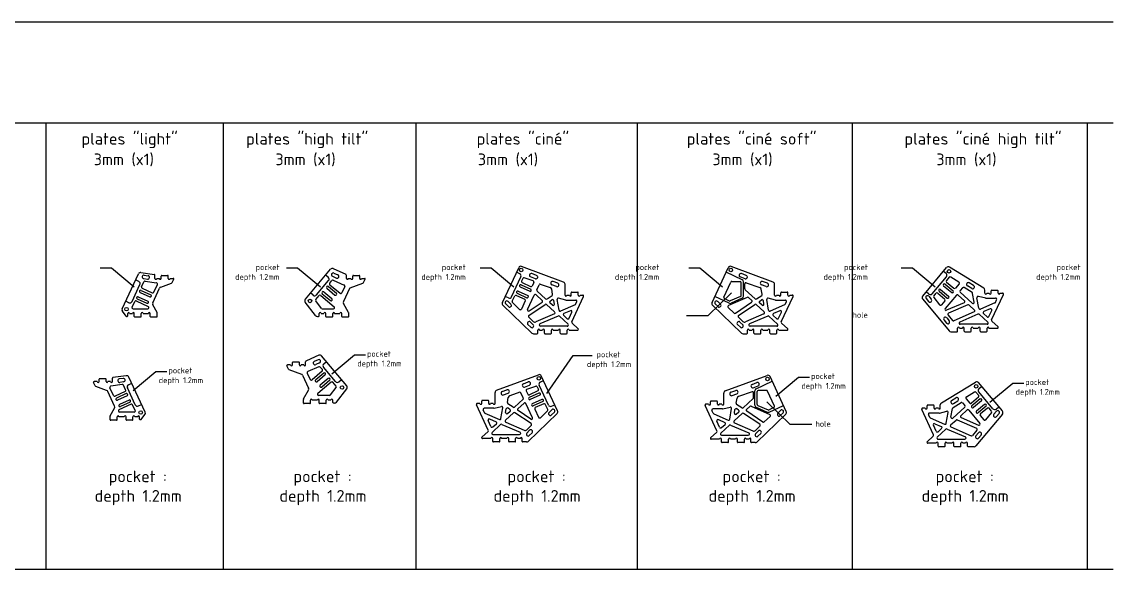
# Model space of a CAD drawing. Header units: millimetres. Extents: x -234 to 1731, y -38 to 429.
# Drawn here: x 798 to 1731, y -38 to 429 of the extents above; entities that cross this region are included whole.
import ezdxf

# ---------------------------------------------------------------- set-up
doc = ezdxf.new("R2010")
doc.units = ezdxf.units.MM
doc.linetypes.add('JIS_09_08', pattern=[10.75, 8, -0.55, 0.55, -0.55, 0.55, -0.55])
doc.layers.add('Calque1', color=150, linetype='Continuous')
doc.layers.add('Calque1_pocket', color=10, linetype='Continuous')
doc.styles.get("Standard").update_dxf_attribs({"font": 'arial.ttf'})

msp = doc.modelspace()

# ---------------------------------------------------------------- linework, layer by layer
for p, q in [((875.02, 218.98), (865.54, 218.98)), ((894.48, 202.89), (875.02, 218.98)), ((1034.18, 218.98), (1024.71, 218.98)), ((1053.65, 202.89), (1034.18, 218.98)), ((1199.63, 218.98), (1190.16, 218.98)), ((1219.09, 202.89), (1199.63, 218.98)), ((1377.96, 218.98), (1368.49, 218.98)), ((1397.42, 202.89), (1377.96, 218.98)), ((1559.73, 218.98), (1550.25, 218.98)), ((1579.19, 202.89), (1559.73, 218.98)), ((1063.32, 128.91), (1082.78, 145)), ((1082.78, 145), (1092.26, 145)), ((1247.17, 112.12), (1269.74, 144.48)), ((1269.74, 144.48), (1286.07, 144.48)), ((893.57, 114.66), (913.03, 130.74)), ((913.03, 130.74), (922.5, 130.74)), ((1442.91, 109.83), (1462.38, 125.92)), ((1462.38, 125.92), (1471.85, 125.92)), ((1626.01, 104.73), (1645.48, 120.81)), ((1645.48, 120.81), (1654.95, 120.81))]:
    msp.add_line(p, q)
for points in [[(1366.71, 178.64), (1385.24, 178.64), (1405.17, 197.99)], [(1473.63, 85.58), (1455.09, 85.58), (1435.17, 104.94)]]:
    msp.add_lwpolyline(points)
at = {"layer": 'Calque1'}
for p, q in [((0, 429.49), (1731.33, 429.49)), ((0, 343.2), (1731.33, 343.2)), ((818.87, 343.2), (818.87, -37.97)), ((970.45, 343.2), (970.45, -37.97)), ((1135.1, 343.2), (1135.1, -37.97)), ((1324.38, 343.2), (1324.38, -37.97)), ((1508.27, 343.2), (1508.27, -37.97)), ((1709.09, 343.2), (1709.09, -37.97)), ((900.29, 215.47), (911.79, 213.82)), ((1040.8, 192.59), (1062.25, 218.16)), ((1064.6, 218.7), (1075.33, 213.89)), ((1065.26, 214.9), (1068.57, 213.41)), ((1209.27, 189.7), (1223.18, 219.53)), ((1261.41, 207.26), (1225.69, 220.56)), ((1388.42, 189.7), (1402.33, 219.53)), ((1440.56, 207.26), (1404.84, 220.56)), ((1568.53, 195.27), (1588.9, 219.55)), ((1620.68, 202.11), (1591.48, 219.97)), ((884.21, 184.34), (898.2, 214.34)), ((900.85, 203.3), (902.78, 207.44)), ((902.6, 210.2), (905.91, 209.73)), ((903.03, 213.17), (906.34, 212.69)), ((903.83, 208), (913.51, 206.61)), ((912.22, 210.41), (912.22, 213.33)), ((913.82, 210.41), (916.01, 210.41)), ((917.18, 202.96), (926.37, 206.3)), ((917.61, 210.41), (917.61, 212.41)), ((918.11, 212.91), (923.06, 212.91)), ((923.56, 210.41), (923.56, 212.41)), ((925.16, 210.41), (927.82, 210.41)), ((926.93, 206.82), (928.27, 209.7)), ((1061.61, 206.39), (1063.48, 208.62)), ((1064.04, 212.16), (1067.35, 210.68)), ((1064.66, 208.89), (1074, 204.71)), ((1075.92, 210.41), (1075.92, 212.98)), ((1077.52, 210.41), (1079.71, 210.41)), ((1079.17, 202.34), (1090.07, 206.3)), ((1081.31, 210.41), (1081.31, 212.41)), ((1081.81, 212.91), (1086.76, 212.91)), ((1087.26, 210.41), (1087.26, 212.41)), ((1088.86, 210.41), (1091.52, 210.41)), ((1090.63, 206.82), (1091.98, 209.7)), ((1226.71, 210.35), (1225.65, 208.08)), ((1226.13, 206.75), (1233.38, 203.37)), ((1235.54, 208.24), (1227.94, 210.87)), ((1237.47, 210.09), (1233.38, 211.61)), ((1238.52, 212.9), (1234.42, 214.43)), ((1236.12, 206.87), (1234.71, 203.86)), ((1241.49, 205.57), (1250.1, 202.58)), ((1256.63, 206.16), (1252.53, 207.69)), ((1262.76, 196.12), (1262.76, 205.37)), ((1398.46, 194.4), (1404.41, 207.15)), ((1405.32, 207.73), (1412.4, 207.73)), ((1416.62, 210.09), (1412.52, 211.61)), ((1413.4, 195.85), (1413.4, 206.73)), ((1417.66, 212.9), (1413.57, 214.43)), ((1416.4, 201.46), (1416.4, 205.63)), ((1417.73, 206.57), (1429.24, 202.58)), ((1435.77, 206.16), (1431.68, 207.69)), ((1441.9, 196.12), (1441.9, 205.37)), ((1587.67, 205.52), (1594.56, 199.74)), ((1591.2, 211.29), (1588.83, 208.46)), ((1588.95, 207.05), (1595.08, 201.91)), ((1599.39, 207.28), (1592.49, 211.5)), ((1599.63, 205.78), (1596.49, 202.04)), ((1611.98, 204.26), (1608.26, 206.54)), ((899.65, 198.35), (907.8, 194.55)), ((900.49, 200.16), (908.65, 196.36)), ((901.34, 201.98), (909.82, 198.02)), ((910.31, 189.61), (916.05, 201.93)), ((911.15, 198.51), (914.27, 205.2)), ((1055.31, 197.32), (1062.2, 191.54)), ((1056.59, 198.86), (1063.49, 193.07)), ((1059.16, 201.92), (1066.06, 196.14)), ((1060.45, 203.45), (1067.34, 197.67)), ((1061.74, 204.99), (1070.45, 197.67)), ((1074.5, 203.37), (1072, 198.02)), ((1078.6, 201.82), (1073.41, 190.69)), ((1221.91, 197.69), (1230.06, 193.89)), ((1222.75, 199.5), (1230.91, 195.7)), ((1224.44, 203.13), (1232.6, 199.32)), ((1225.29, 204.94), (1233.44, 201.14)), ((1230.71, 183.81), (1236.39, 195.99)), ((1243.22, 191.5), (1237.97, 196.3)), ((1238.6, 200.74), (1240.58, 204.99)), ((1246.13, 192.9), (1238.83, 199.58)), ((1252.18, 196.77), (1251.41, 201.04)), ((1255.58, 203.35), (1251.48, 204.87)), ((1264.36, 196.12), (1266.55, 196.12)), ((1268.15, 196.12), (1268.15, 198.12)), ((1268.65, 198.62), (1273.6, 198.62)), ((1274.1, 196.12), (1274.1, 198.12)), ((1275.7, 196.12), (1277.89, 196.12)), ((1425.28, 192.9), (1416.73, 200.73)), ((1431.32, 196.77), (1430.56, 201.04)), ((1434.73, 203.35), (1430.63, 204.87)), ((1443.5, 196.12), (1445.7, 196.12)), ((1447.3, 196.12), (1447.3, 198.12)), ((1447.8, 198.62), (1452.75, 198.62)), ((1453.25, 196.12), (1453.25, 198.12)), ((1454.85, 196.12), (1457.04, 196.12)), ((1577.89, 195.24), (1579.92, 197.66)), ((1581.33, 197.78), (1587.37, 192.72)), ((1582.52, 199.39), (1589.42, 193.61)), ((1583.81, 200.92), (1590.71, 195.14)), ((1586.38, 203.99), (1593.28, 198.21)), ((1597.36, 196.07), (1587.79, 184.66)), ((1604.16, 191.26), (1598.8, 196.17)), ((1602.54, 202.24), (1600.58, 199.91)), ((1610.88, 189.17), (1600.67, 198.53)), ((1610.75, 198.22), (1603.83, 202.45)), ((1610.42, 201.7), (1606.69, 203.98)), ((1612.54, 190.09), (1611.21, 197.54)), ((1621.63, 197.78), (1621.63, 200.4)), ((1623.23, 197.78), (1625.43, 197.78)), ((1627.03, 197.78), (1627.03, 199.78)), ((1627.4, 175), (1637.49, 196.64)), ((1627.53, 200.28), (1632.48, 200.28)), ((1632.98, 197.78), (1632.98, 199.78)), ((1634.58, 197.78), (1636.77, 197.78)), ((892.66, 185.82), (894.91, 190.63)), ((896.24, 191.11), (906.56, 186.3)), ((897.11, 192.91), (905.27, 189.11)), ((897.96, 194.73), (906.11, 190.92)), ((914, 181.34), (910.38, 187.79)), ((1049.56, 178.69), (1040.75, 190.08)), ((1054.74, 184.78), (1049.81, 191.15)), ((1049.83, 192.41), (1052.59, 195.69)), ((1054, 195.82), (1065.5, 186.16)), ((1077.7, 181.34), (1073.48, 188.87)), ((1209.7, 187.41), (1234.48, 163.68)), ((1212.03, 188.55), (1214.44, 186.24)), ((1214.1, 190.72), (1216.52, 188.41)), ((1217.72, 190.8), (1219.84, 195.34)), ((1217.94, 189.66), (1223.95, 183.9)), ((1221.17, 195.82), (1228.31, 192.5)), ((1228.8, 191.17), (1225.55, 184.2)), ((1231.96, 178.8), (1245.78, 188.12)), ((1232.17, 182.56), (1243.1, 189.93)), ((1253.91, 181.72), (1247.01, 188.03)), ((1247.36, 192.81), (1251.75, 195.77)), ((1252.01, 187.52), (1249.92, 189.43)), ((1250.04, 191), (1251.6, 192.05)), ((1253.67, 188.43), (1253.14, 191.39)), ((1257.66, 183.16), (1256.04, 192.23)), ((1263.47, 191.9), (1257.25, 193.38)), ((1271.33, 187.78), (1259.04, 182.42)), ((1263.7, 191.87), (1271.95, 191.87)), ((1268.53, 173.35), (1278.61, 194.99)), ((1271.84, 188.27), (1272.86, 190.45)), ((1388.85, 187.41), (1413.63, 163.68)), ((1391.18, 188.55), (1393.59, 186.24)), ((1393.25, 190.72), (1395.66, 188.41)), ((1398.95, 193.07), (1403.16, 191.1)), ((1418.56, 194.17), (1402.58, 187.21)), ((1412.8, 194.93), (1403.98, 191.09)), ((1408.53, 180.68), (1422.25, 189.93)), ((1411.11, 178.8), (1424.92, 188.12)), ((1422.36, 191.5), (1419.64, 193.99)), ((1433.05, 181.72), (1426.16, 188.03)), ((1426.51, 192.81), (1430.9, 195.77)), ((1431.16, 187.52), (1429.07, 189.43)), ((1429.19, 191), (1430.74, 192.05)), ((1432.82, 188.43), (1432.29, 191.39)), ((1436.81, 183.16), (1435.18, 192.23)), ((1442.61, 191.9), (1436.4, 193.38)), ((1450.48, 187.78), (1438.19, 182.42)), ((1442.84, 191.87), (1451.1, 191.87)), ((1447.67, 173.35), (1457.76, 194.99)), ((1450.99, 188.27), (1452, 190.45)), ((1568.52, 192.7), (1591.16, 165.5)), ((1571.4, 193.14), (1573.54, 190.57)), ((1573.71, 195.06), (1575.85, 192.49)), ((1577.89, 193.96), (1583.01, 187.8)), ((1587.49, 191.31), (1584.54, 187.8)), ((1603.89, 189.61), (1588.95, 183.1)), ((1607.12, 187.75), (1590.68, 180.58)), ((1612.78, 183.37), (1608.2, 187.57)), ((1616.54, 184.82), (1614.91, 193.89)), ((1622.34, 193.56), (1616.13, 195.04)), ((1630.21, 189.43), (1617.92, 184.07)), ((1622.57, 193.53), (1630.83, 193.53)), ((1630.72, 189.92), (1631.73, 192.11)), ((887.66, 178.11), (884.44, 182.27)), ((888.06, 177.91), (888.46, 177.91)), ((888.96, 178.41), (888.96, 180.41)), ((890.56, 180.41), (892.99, 180.41)), ((893.57, 184.4), (906.14, 184.4)), ((894.59, 177.91), (894.59, 180.41)), ((895.09, 177.41), (900.04, 177.41)), ((900.54, 177.91), (900.54, 180.41)), ((902.14, 180.41), (906.58, 180.41)), ((908.18, 177.91), (908.18, 180.41)), ((908.68, 177.41), (913.63, 177.41)), ((914.13, 177.91), (914.13, 180.85)), ((1051.14, 177.91), (1052.16, 177.91)), ((1052.66, 178.41), (1052.66, 180.41)), ((1054.26, 180.41), (1056.69, 180.41)), ((1055.53, 184.4), (1064.86, 184.4)), ((1058.29, 177.91), (1058.29, 180.41)), ((1058.79, 177.41), (1063.74, 177.41)), ((1064.24, 177.91), (1064.24, 180.41)), ((1065.84, 180.41), (1070.28, 180.41)), ((1071.88, 177.91), (1071.88, 180.41)), ((1072.38, 177.41), (1077.33, 177.41)), ((1077.83, 177.91), (1077.83, 180.85)), ((1253.63, 180.06), (1237.85, 173.18)), ((1256.87, 178.2), (1241.36, 171.44)), ((1265.33, 171.26), (1257.94, 178.02)), ((1264.66, 175.94), (1261.61, 178.73)), ((1267.34, 182.76), (1261.89, 180.39)), ((1266.24, 176.26), (1268.65, 181.43)), ((1402.29, 185.57), (1407.28, 180.78)), ((1432.78, 180.06), (1416.99, 173.18)), ((1436.02, 178.2), (1420.51, 171.44)), ((1444.47, 171.26), (1437.09, 178.02)), ((1443.8, 175.94), (1440.76, 178.73)), ((1446.49, 182.76), (1441.03, 180.39)), ((1445.39, 176.26), (1447.79, 181.43)), ((1590.31, 179.02), (1594.1, 174.48)), ((1612.51, 181.72), (1595.26, 174.2)), ((1615.74, 179.85), (1600.24, 173.1)), ((1624.2, 172.92), (1616.82, 179.68)), ((1623.53, 177.6), (1620.49, 180.39)), ((1626.22, 184.42), (1620.76, 182.04)), ((1625.11, 177.91), (1627.52, 183.08)), ((1231.07, 170.93), (1233.49, 168.62)), ((1231.83, 177.25), (1235.66, 173.57)), ((1233.15, 173.09), (1235.56, 170.78)), ((1264.65, 169.53), (1241.76, 169.53)), ((1274.08, 167.32), (1268.76, 172.19)), ((1410.22, 170.93), (1412.63, 168.62)), ((1410.98, 177.25), (1414.81, 173.57)), ((1412.3, 173.09), (1414.71, 170.78)), ((1443.8, 169.53), (1420.91, 169.53)), ((1453.23, 167.32), (1447.9, 172.19)), ((1586.73, 174.72), (1588.87, 172.15)), ((1589.04, 176.64), (1591.17, 174.07)), ((1623.53, 171.18), (1600.64, 171.18)), ((1632.96, 168.97), (1627.63, 173.84)), ((1235.86, 163.12), (1238.99, 163.12)), ((1239.49, 163.62), (1239.49, 166.12)), ((1241.09, 166.12), (1243.53, 166.12)), ((1245.13, 163.62), (1245.13, 166.12)), ((1245.63, 163.12), (1250.58, 163.12)), ((1251.08, 163.62), (1251.08, 166.12)), ((1252.68, 166.12), (1257.11, 166.12)), ((1258.71, 163.62), (1258.71, 166.12)), ((1259.21, 163.12), (1264.16, 163.12)), ((1264.66, 163.62), (1264.66, 166.12)), ((1266.26, 166.12), (1273.39, 166.12)), ((1415.01, 163.12), (1418.14, 163.12)), ((1418.64, 163.62), (1418.64, 166.12)), ((1420.24, 166.12), (1422.68, 166.12)), ((1424.28, 163.62), (1424.28, 166.12)), ((1424.78, 163.12), (1429.73, 163.12)), ((1430.23, 163.62), (1430.23, 166.12)), ((1431.83, 166.12), (1436.26, 166.12)), ((1437.86, 163.62), (1437.86, 166.12)), ((1438.36, 163.12), (1443.31, 163.12)), ((1443.81, 163.62), (1443.81, 166.12)), ((1445.41, 166.12), (1452.53, 166.12)), ((1592.7, 164.78), (1597.87, 164.78)), ((1598.37, 165.28), (1598.37, 167.78)), ((1599.97, 167.78), (1602.41, 167.78)), ((1604.01, 165.28), (1604.01, 167.78)), ((1604.51, 164.78), (1609.46, 164.78)), ((1609.96, 165.28), (1609.96, 167.78)), ((1611.56, 167.78), (1615.99, 167.78)), ((1617.59, 165.28), (1617.59, 167.78)), ((1618.09, 164.78), (1623.04, 164.78)), ((1623.54, 165.28), (1623.54, 167.78)), ((1625.14, 167.78), (1632.26, 167.78)), ((1052.36, 144.72), (1041.64, 139.91)), ((1051.7, 140.92), (1048.39, 139.43)), ((1076.17, 118.61), (1054.71, 144.18)), ((1026.33, 132.84), (1024.99, 135.72)), ((1028.1, 136.44), (1025.44, 136.44)), ((1037.8, 128.36), (1026.9, 132.32)), ((1029.7, 136.44), (1029.7, 138.44)), ((1035.15, 138.94), (1030.2, 138.94)), ((1035.65, 136.44), (1035.65, 138.44)), ((1039.45, 136.44), (1037.25, 136.44)), ((1041.05, 136.44), (1041.05, 139)), ((1052.31, 134.91), (1042.97, 130.73)), ((1055.23, 131.01), (1046.51, 123.7)), ((1052.93, 138.18), (1049.62, 136.7)), ((1055.35, 132.42), (1053.48, 134.64)), ((861.12, 118.59), (859.77, 121.47)), ((862.89, 122.18), (860.23, 122.18)), ((864.49, 122.18), (864.49, 124.18)), ((869.94, 124.68), (864.99, 124.68)), ((870.44, 122.18), (870.44, 124.18)), ((874.23, 122.18), (872.04, 122.18)), ((875.83, 122.18), (875.83, 125.09)), ((887.75, 127.24), (876.26, 125.59)), ((885.02, 124.94), (881.71, 124.46)), ((885.45, 121.97), (882.14, 121.49)), ((903.84, 96.11), (889.85, 126.11)), ((1038.36, 127.84), (1043.55, 116.71)), ((1042.47, 129.39), (1044.97, 124.04)), ((1056.52, 129.47), (1049.62, 123.69)), ((1057.8, 127.94), (1050.91, 122.16)), ((1062.97, 121.84), (1051.46, 112.18)), ((1060.37, 124.88), (1053.48, 119.09)), ((1061.66, 123.35), (1054.76, 117.56)), ((1067.13, 118.43), (1064.38, 121.71)), ((1204.28, 114.77), (1240, 128.07)), ((1227.17, 120.41), (1231.27, 121.94)), ((1256.42, 97.21), (1242.51, 127.04)), ((1399.78, 114.2), (1435.5, 127.5)), ((1422.67, 119.85), (1426.77, 121.37)), ((1451.92, 96.64), (1438.01, 126.47)), ((1584.53, 103.95), (1613.73, 121.81)), ((1636.68, 97.11), (1616.3, 121.39)), ((870.87, 114.73), (861.68, 118.07)), ((877.74, 101.38), (872, 113.7)), ((876.9, 110.28), (873.78, 116.97)), ((884.22, 119.77), (874.54, 118.38)), ((886.71, 113.74), (878.23, 109.79)), ((887.19, 115.07), (885.27, 119.21)), ((1039.27, 107.36), (1043.49, 114.89)), ((1062.23, 110.8), (1067.16, 117.17)), ((1067.4, 104.71), (1076.22, 116.1)), ((1202.93, 103.64), (1202.93, 112.88)), ((1209.06, 113.67), (1213.16, 115.2)), ((1210.11, 110.86), (1214.2, 112.39)), ((1224.2, 113.08), (1215.59, 110.09)), ((1227.09, 108.25), (1225.11, 112.5)), ((1228.22, 117.6), (1232.31, 119.13)), ((1229.57, 114.38), (1230.98, 111.37)), ((1230.15, 115.75), (1237.75, 118.38)), ((1240.4, 112.45), (1232.24, 108.65)), ((1239.56, 114.26), (1232.31, 110.88)), ((1238.98, 117.86), (1240.04, 115.59)), ((1398.43, 103.07), (1398.43, 112.32)), ((1404.56, 113.1), (1408.66, 114.63)), ((1422.61, 113.52), (1411.09, 109.52)), ((1423.72, 117.03), (1427.82, 118.56)), ((1423.93, 108.41), (1423.93, 112.57)), ((1426.93, 102.8), (1426.93, 113.67)), ((1435.02, 114.67), (1427.93, 114.67)), ((1441.87, 101.34), (1435.93, 114.1)), ((1605.82, 109.11), (1612.72, 113.34)), ((1614.01, 113.13), (1616.38, 110.3)), ((887.56, 111.93), (879.4, 108.13)), ((888.4, 110.12), (880.24, 106.32)), ((891.81, 102.88), (881.49, 98.07)), ((890.09, 106.49), (881.93, 102.69)), ((890.94, 104.68), (882.78, 100.88)), ((1039.14, 103.94), (1039.14, 106.87)), ((1044.59, 103.44), (1039.64, 103.44)), ((1045.09, 103.94), (1045.09, 106.44)), ((1051.12, 106.44), (1046.69, 106.44)), ((1061.44, 110.42), (1052.1, 110.42)), ((1052.72, 103.94), (1052.72, 106.44)), ((1058.17, 103.44), (1053.22, 103.44)), ((1058.67, 103.94), (1058.67, 106.44)), ((1062.71, 106.44), (1060.27, 106.44)), ((1064.31, 104.44), (1064.31, 106.44)), ((1065.82, 103.94), (1064.81, 103.94)), ((1189.99, 103.64), (1187.8, 103.64)), ((1191.59, 103.64), (1191.59, 105.64)), ((1197.04, 106.14), (1192.09, 106.14)), ((1197.54, 103.64), (1197.54, 105.64)), ((1201.33, 103.64), (1199.14, 103.64)), ((1213.51, 104.29), (1214.28, 108.56)), ((1218.32, 100.32), (1213.94, 103.28)), ((1219.56, 100.41), (1226.86, 107.09)), ((1222.47, 99.01), (1227.72, 103.82)), ((1234.98, 91.32), (1229.3, 103.5)), ((1241.25, 110.64), (1233.09, 106.84)), ((1242.94, 107.01), (1234.78, 103.21)), ((1243.78, 105.2), (1235.62, 101.4)), ((1244.52, 103.34), (1237.38, 100.01)), ((1247.96, 98.31), (1245.85, 102.85)), ((1385.49, 103.07), (1383.3, 103.07)), ((1387.09, 103.07), (1387.09, 105.07)), ((1392.54, 105.57), (1387.59, 105.57)), ((1393.04, 103.07), (1393.04, 105.07)), ((1396.83, 103.07), (1394.64, 103.07)), ((1405.61, 110.29), (1409.71, 111.82)), ((1409.01, 103.72), (1409.78, 107.99)), ((1413.83, 99.75), (1409.44, 102.71)), ((1415.06, 99.84), (1423.61, 107.67)), ((1593.22, 106.1), (1596.95, 108.38)), ((1594.46, 100.06), (1601.38, 104.29)), ((1594.79, 103.54), (1598.52, 105.82)), ((1602.67, 104.08), (1604.63, 101.74)), ((1605.57, 107.62), (1608.72, 103.87)), ((1616.25, 108.89), (1610.13, 103.75)), ((1617.54, 107.36), (1610.64, 101.58)), ((1618.83, 105.83), (1611.93, 100.04)), ((1621.4, 102.76), (1614.5, 96.98)), ((874.05, 93.11), (877.67, 99.56)), ((894.48, 96.16), (881.91, 96.16)), ((895.39, 97.59), (893.14, 102.4)), ((900.39, 89.88), (903.61, 94.04)), ((1197.16, 80.86), (1187.07, 102.5)), ((1193.85, 95.78), (1192.83, 97.96)), ((1201.99, 99.39), (1193.74, 99.39)), ((1194.35, 95.29), (1206.64, 89.93)), ((1202.22, 99.41), (1208.44, 100.89)), ((1208.03, 90.67), (1209.65, 99.75)), ((1211.78, 89.23), (1218.68, 95.54)), ((1212.02, 95.95), (1212.55, 98.9)), ((1213.68, 95.03), (1215.76, 96.94)), ((1215.65, 98.51), (1214.09, 99.56)), ((1233.73, 86.31), (1219.91, 95.63)), ((1233.51, 90.07), (1222.59, 97.44)), ((1255.99, 94.92), (1231.21, 71.19)), ((1236.89, 98.68), (1240.14, 91.71)), ((1247.75, 97.17), (1241.74, 91.41)), ((1251.58, 98.23), (1249.17, 95.92)), ((1253.66, 96.06), (1251.25, 93.75)), ((1392.66, 80.29), (1382.58, 101.93)), ((1389.35, 95.21), (1388.33, 97.4)), ((1397.49, 98.82), (1389.24, 98.82)), ((1389.86, 94.72), (1402.15, 89.36)), ((1397.73, 98.85), (1403.94, 100.33)), ((1403.53, 90.11), (1405.15, 99.18)), ((1407.28, 88.66), (1414.18, 94.97)), ((1407.52, 95.38), (1408.05, 98.34)), ((1409.18, 94.46), (1411.27, 96.37)), ((1411.15, 97.94), (1409.6, 98.99)), ((1429.23, 85.74), (1415.41, 95.06)), ((1417.97, 98.44), (1420.7, 100.94)), ((1431.81, 87.62), (1418.09, 96.88)), ((1421.77, 101.12), (1437.76, 94.15)), ((1451.49, 94.35), (1426.71, 70.62)), ((1427.53, 101.88), (1436.35, 98.04)), ((1441.39, 100.01), (1437.17, 98.05)), ((1447.09, 97.66), (1444.67, 95.35)), ((1449.16, 95.49), (1446.75, 93.18)), ((1577.8, 76.84), (1567.72, 98.48)), ((1570.63, 99.62), (1568.44, 99.62)), ((1572.23, 99.62), (1572.23, 101.62)), ((1577.68, 102.12), (1572.73, 102.12)), ((1574.49, 91.76), (1573.47, 93.94)), ((1582.63, 95.37), (1574.38, 95.37)), ((1578.18, 99.62), (1578.18, 101.62)), ((1581.97, 99.62), (1579.78, 99.62)), ((1582.86, 95.39), (1589.08, 96.87)), ((1583.57, 99.62), (1583.57, 102.24)), ((1588.67, 86.65), (1590.29, 95.73)), ((1592.66, 91.92), (1594, 99.38)), ((1594.32, 91.01), (1604.54, 100.36)), ((1601.05, 93.1), (1606.4, 98)), ((1607.85, 97.91), (1617.42, 86.5)), ((1636.69, 94.54), (1614.05, 67.34)), ((1622.68, 101.23), (1615.79, 95.45)), ((1623.88, 99.62), (1617.84, 94.56)), ((1627.32, 95.79), (1622.2, 89.64)), ((1627.32, 97.08), (1625.28, 99.5)), ((1631.5, 96.9), (1629.36, 94.33)), ((1633.8, 94.98), (1631.67, 92.41)), ((873.92, 89.68), (873.92, 92.62)), ((879.37, 89.18), (874.42, 89.18)), ((879.87, 89.68), (879.87, 92.18)), ((885.91, 92.18), (881.47, 92.18)), ((887.51, 89.68), (887.51, 92.18)), ((892.96, 89.18), (888.01, 89.18)), ((893.46, 89.68), (893.46, 92.18)), ((897.49, 92.18), (895.06, 92.18)), ((899.09, 90.18), (899.09, 92.18)), ((899.99, 89.68), (899.59, 89.68)), ((1199.45, 83.77), (1197.04, 88.94)), ((1198.35, 90.28), (1203.8, 87.9)), ((1200.36, 78.78), (1207.74, 85.53)), ((1201.03, 83.45), (1204.08, 86.24)), ((1208.82, 85.71), (1224.33, 78.95)), ((1212.06, 87.57), (1227.84, 80.7)), ((1233.86, 84.76), (1230.02, 81.08)), ((1394.95, 83.2), (1392.54, 88.37)), ((1393.85, 89.71), (1399.31, 87.33)), ((1395.86, 78.21), (1403.25, 84.97)), ((1396.53, 82.89), (1399.58, 85.68)), ((1404.32, 85.14), (1419.83, 78.39)), ((1407.56, 87.01), (1423.34, 80.13)), ((1429.36, 84.19), (1425.53, 80.52)), ((1438.05, 92.51), (1433.06, 87.73)), ((1575, 91.27), (1587.29, 85.91)), ((1580.09, 79.75), (1577.68, 84.92)), ((1578.99, 86.26), (1584.44, 83.88)), ((1592.42, 85.21), (1597.01, 89.4)), ((1598.08, 89.58), (1614.52, 82.42)), ((1601.32, 91.44), (1616.25, 84.94)), ((1617.71, 93.15), (1620.66, 89.63)), ((1191.6, 74.83), (1196.93, 79.7)), ((1201.04, 77.04), (1223.93, 77.04)), ((1232.54, 80.61), (1230.13, 78.29)), ((1234.61, 78.44), (1232.2, 76.13)), ((1387.11, 74.26), (1392.43, 79.13)), ((1396.54, 76.47), (1419.43, 76.47)), ((1428.04, 80.04), (1425.63, 77.73)), ((1430.12, 77.87), (1427.7, 75.56)), ((1572.25, 70.81), (1577.57, 75.68)), ((1581, 74.76), (1588.39, 81.51)), ((1581.67, 79.43), (1584.72, 82.22)), ((1589.46, 81.69), (1604.97, 74.93)), ((1592.7, 83.55), (1609.94, 76.04)), ((1614.89, 80.86), (1611.11, 76.32)), ((1616.17, 78.48), (1614.03, 75.91)), ((1618.47, 76.56), (1616.34, 73.99)), ((1199.42, 73.64), (1192.3, 73.64)), ((1201.02, 71.14), (1201.02, 73.64)), ((1206.47, 70.64), (1201.52, 70.64)), ((1206.97, 71.14), (1206.97, 73.64)), ((1213.01, 73.64), (1208.57, 73.64)), ((1214.61, 71.14), (1214.61, 73.64)), ((1220.06, 70.64), (1215.11, 70.64)), ((1220.56, 71.14), (1220.56, 73.64)), ((1224.59, 73.64), (1222.16, 73.64)), ((1226.19, 71.14), (1226.19, 73.64)), ((1229.83, 70.64), (1226.69, 70.64)), ((1394.93, 73.07), (1387.81, 73.07)), ((1396.53, 70.57), (1396.53, 73.07)), ((1401.98, 70.07), (1397.03, 70.07)), ((1402.48, 70.57), (1402.48, 73.07)), ((1408.51, 73.07), (1404.08, 73.07)), ((1410.11, 70.57), (1410.11, 73.07)), ((1415.56, 70.07), (1410.61, 70.07)), ((1416.06, 70.57), (1416.06, 73.07)), ((1420.1, 73.07), (1417.66, 73.07)), ((1421.7, 70.57), (1421.7, 73.07)), ((1425.33, 70.07), (1422.2, 70.07)), ((1580.07, 69.62), (1572.94, 69.62)), ((1581.67, 67.12), (1581.67, 69.62)), ((1581.68, 73.02), (1604.57, 73.02)), ((1587.12, 66.62), (1582.17, 66.62)), ((1587.62, 67.12), (1587.62, 69.62)), ((1593.65, 69.62), (1589.22, 69.62)), ((1595.25, 67.12), (1595.25, 69.62)), ((1600.7, 66.62), (1595.75, 66.62)), ((1601.2, 67.12), (1601.2, 69.62)), ((1605.24, 69.62), (1602.8, 69.62)), ((1606.84, 67.12), (1606.84, 69.62)), ((1612.51, 66.62), (1607.34, 66.62)), ((0, -37.97), (1731.33, -37.97))]:
    msp.add_line(p, q, dxfattribs=at)
for centre in [(1225.34, 217.49), (1404.48, 217.49), (1590.98, 216.33), (1044.8, 191.11), (887.97, 184.06), (1240.35, 125), (1435.85, 124.43), (1072.17, 117.13), (1614.23, 118.17), (900.08, 95.83)]:
    msp.add_circle(centre, 1.5, dxfattribs=at)
for centre, radius, start, end in [((900.01, 213.5), 2, 81.80762, 155), ((1063.78, 216.87), 2, 65.8652, 140), ((1064.65, 213.53), 1.5, 65.8652, 245.8652), ((1225, 218.68), 2, 69.58443, 155), ((1404.14, 218.68), 2, 69.58443, 155), ((1590.44, 218.27), 2, 58.53994, 140), ((902.81, 211.69), 1.5, 81.80762, 261.80762), ((903.69, 207.01), 1, 81.80762, 155), ((906.12, 211.21), 1.5, 261.80762, 81.80762), ((911.72, 213.33), 0.5, 0, 81.80762), ((913.02, 210.41), 0.8, 180, 0), ((913.36, 205.62), 1, 335, 81.80762), ((916.81, 210.41), 0.8, 180, 0), ((918.11, 212.41), 0.5, 90, 180), ((923.06, 212.41), 0.5, 0, 90), ((924.36, 210.41), 0.8, 180, 0), ((926.02, 207.24), 1, 289.99348, 335), ((927.82, 209.91), 0.5, 335, 90), ((1062.38, 205.75), 1, 140, 230.00996), ((1064.25, 207.98), 1, 65.8652, 140), ((1067.96, 212.04), 1.5, 245.8652, 65.8652), ((1074.92, 212.98), 1, 0, 65.8652), ((1076.72, 210.41), 0.8, 180, 0), ((1080.51, 210.41), 0.8, 180, 0), ((1081.81, 212.41), 0.5, 90, 180), ((1086.76, 212.41), 0.5, 0, 90), ((1088.06, 210.41), 0.8, 180, 0), ((1089.73, 207.24), 1, 289.99348, 335), ((1091.52, 209.91), 0.5, 335, 90), ((1226.55, 207.66), 1, 155.00996, 245.00996), ((1227.61, 209.93), 1, 70.86861, 155.00996), ((1233.9, 213.02), 1.5, 69.58443, 249.58443), ((1235.21, 207.29), 1, 335.00996, 70.86861), ((1237.99, 211.5), 1.5, 249.58443, 69.58443), ((1241.49, 204.57), 1, 90, 155.00996), ((1252.01, 206.28), 1.5, 69.58443, 249.58443), ((1256.1, 204.75), 1.5, 249.58443, 69.58443), ((1260.76, 205.37), 2, 0, 70.86861), ((1405.32, 206.73), 1, 90, 155.00996), ((1413.05, 213.02), 1.5, 69.58443, 249.58443), ((1412.4, 206.73), 1, 0, 90), ((1417.4, 205.63), 1, 70.86861, 180), ((1417.14, 211.5), 1.5, 249.58443, 69.58443), ((1431.15, 206.28), 1.5, 69.58443, 249.58443), ((1435.25, 204.75), 1.5, 249.58443, 69.58443), ((1439.9, 205.37), 2, 0, 70.86861), ((1587.02, 204.76), 1, 50.00996, 230.00996), ((1589.59, 207.82), 1, 140.00996, 230.00996), ((1591.96, 210.65), 1, 58.53994, 140.00996), ((1598.87, 206.42), 1, 320.00996, 58.53994), ((1607.47, 205.26), 1.5, 58.53994, 238.53994), ((900.07, 199.26), 1, 65.00996, 245.00996), ((901.76, 202.88), 1, 155, 245.00996), ((908.23, 195.46), 1, 245.00996, 65.00996), ((910.24, 198.93), 1, 245.00996, 335), ((917.87, 201.08), 2, 109.99348, 155), ((1053.35, 195.05), 1, 50.00996, 140), ((1055.95, 198.09), 1, 50.00996, 230.00996), ((1059.81, 202.69), 1, 50.00996, 230.00996), ((1066.7, 196.9), 1, 230.00996, 50.00996), ((1071.09, 198.44), 1, 230.00996, 335), ((1073.59, 203.79), 1, 335, 65.8652), ((1079.51, 201.4), 1, 109.99348, 155), ((1220.75, 194.92), 1, 65.00996, 155), ((1222.33, 198.59), 1, 65.00996, 245.00996), ((1224.86, 204.03), 1, 65.00996, 245.00996), ((1233.02, 200.23), 1, 245.00996, 65.00996), ((1233.8, 204.28), 1, 245.00996, 335.00996), ((1237.29, 195.57), 1, 47.53253, 155.00996), ((1239.51, 200.32), 1, 155.00996, 227.53253), ((1249.44, 200.69), 2, 10.1486, 70.86861), ((1251.19, 196.6), 1, 304.01157, 10.1486), ((1263.56, 196.12), 0.8, 180, 0), ((1267.35, 196.12), 0.8, 180, 0), ((1268.65, 198.12), 0.5, 90, 180), ((1273.6, 198.12), 0.5, 0, 90), ((1274.9, 196.12), 0.8, 180, 0), ((1277.89, 195.32), 0.8, 335, 90), ((1417.4, 201.46), 1, 180, 227.53253), ((1428.59, 200.69), 2, 10.1486, 70.86861), ((1430.34, 196.6), 1, 304.01157, 10.1486), ((1442.7, 196.12), 0.8, 180, 0), ((1446.5, 196.12), 0.8, 180, 0), ((1447.8, 198.12), 0.5, 90, 180), ((1452.75, 198.12), 0.5, 0, 90), ((1454.05, 196.12), 0.8, 180, 0), ((1457.04, 195.32), 0.8, 335, 90), ((1580.69, 197.02), 1, 50.00996, 140), ((1583.17, 200.16), 1, 50.00996, 230.00996), ((1593.92, 198.97), 1, 230.00996, 50.00996), ((1595.72, 202.68), 1, 230.00996, 320.00996), ((1598.13, 195.43), 1, 47.53253, 140.00996), ((1601.34, 199.26), 1, 140.00996, 227.53253), ((1603.3, 201.6), 1, 58.53994, 140.00996), ((1611.2, 202.98), 1.5, 238.53994, 58.53994), ((1610.23, 197.37), 1, 10.1486, 58.53994), ((1619.63, 200.4), 2, 0, 58.53994), ((1622.43, 197.78), 0.8, 180, 0), ((1626.23, 197.78), 0.8, 180, 0), ((1627.53, 199.78), 0.5, 90, 180), ((1632.48, 199.78), 0.5, 0, 90), ((1633.78, 197.78), 0.8, 180, 0), ((1636.77, 196.98), 0.8, 335, 90), ((895.81, 190.21), 1, 65.00996, 155), ((897.53, 193.82), 1, 65.00996, 245.00996), ((905.69, 190.02), 1, 245.00996, 65.00996), ((912.13, 188.77), 2, 155, 209.26207), ((1042.33, 191.3), 2, 140, 217.7421), ((1050.6, 191.77), 1, 140, 217.7421), ((1062.85, 192.31), 1, 230.00996, 50.00996), ((1075.22, 189.84), 2, 155, 209.26207), ((1211.08, 188.85), 2, 155, 226.24187), ((1213.07, 189.63), 1.5, 46.24187, 226.24187), ((1215.48, 187.32), 1.5, 226.24187, 46.24187), ((1218.63, 190.38), 1, 155, 226.24187), ((1227.89, 191.59), 1, 335.00996, 65.00996), ((1230.49, 194.79), 1, 245.00996, 65.00996), ((1242.54, 190.76), 1, 304.01157, 47.53253), ((1246.34, 187.29), 1, 47.53253, 124.01157), ((1246.8, 193.64), 1, 227.53253, 304.01157), ((1250.6, 190.17), 1, 124.01157, 227.53253), ((1252.15, 191.22), 1, 10.1486, 124.01157), ((1252.68, 188.26), 1, 227.53253, 10.1486), ((1257.02, 192.41), 1, 76.58522, 190.1486), ((1263.7, 192.87), 1, 256.58522, 270), ((1270.93, 188.69), 1, 293.54689, 335), ((1271.95, 190.87), 1, 335, 90), ((1390.23, 188.85), 2, 155, 226.24187), ((1392.21, 189.63), 1.5, 46.24187, 226.24187), ((1394.63, 187.32), 1.5, 226.24187, 46.24187), ((1399.37, 193.97), 1, 155.00996, 245.00996), ((1402.98, 186.29), 1, 113.54689, 226.24187), ((1403.58, 192.01), 1, 245.00996, 293.54689), ((1412.4, 195.85), 1, 293.54689, 0), ((1418.96, 193.26), 1, 47.53253, 113.54689), ((1421.69, 190.76), 1, 304.01157, 47.53253), ((1425.48, 187.29), 1, 47.53253, 124.01157), ((1425.95, 193.64), 1, 227.53253, 304.01157), ((1429.75, 190.17), 1, 124.01157, 227.53253), ((1431.3, 191.22), 1, 10.1486, 124.01157), ((1431.83, 188.26), 1, 227.53253, 10.1486), ((1436.17, 192.41), 1, 76.58522, 190.1486), ((1442.84, 192.87), 1, 256.58522, 270), ((1450.08, 188.69), 1, 293.54689, 335), ((1451.1, 190.87), 1, 335, 90), ((1570.06, 193.98), 2, 140, 219.76737), ((1572.55, 194.1), 1.5, 39.76737, 219.76737), ((1574.69, 191.53), 1.5, 219.76737, 39.76737), ((1578.66, 194.6), 1, 140, 219.76737), ((1583.78, 188.44), 1, 219.76737, 320.00996), ((1586.73, 191.95), 1, 320.00996, 50.00996), ((1590.06, 194.37), 1, 230.00996, 50.00996), ((1603.49, 190.52), 1, 293.54689, 47.53253), ((1607.52, 186.83), 1, 47.53253, 113.54689), ((1611.56, 189.91), 1, 227.53253, 10.1486), ((1615.9, 194.06), 1, 76.58522, 190.1486), ((1622.57, 194.53), 1, 256.58522, 270), ((1629.81, 190.35), 1, 293.54689, 335), ((1630.83, 192.53), 1, 335, 90), ((886.02, 183.5), 2, 155, 217.7421), ((888.06, 178.41), 0.5, 217.7421, 270), ((888.46, 178.41), 0.5, 270, 0), ((889.76, 180.41), 0.8, 0, 180), ((893.57, 185.4), 1, 155, 270), ((893.79, 180.41), 0.8, 0, 180), ((895.09, 177.91), 0.5, 180, 270), ((900.04, 177.91), 0.5, 270, 0), ((901.34, 180.41), 0.8, 0, 180), ((906.14, 185.4), 1, 270, 65.00996), ((907.38, 180.41), 0.8, 0, 180), ((908.68, 177.91), 0.5, 180, 270), ((913.63, 177.91), 0.5, 270, 0), ((913.13, 180.85), 1, 0, 29.26207), ((1051.14, 179.91), 2, 217.7421, 270), ((1052.16, 178.41), 0.5, 270, 0), ((1053.46, 180.41), 0.8, 0, 180), ((1055.53, 185.4), 1, 217.7421, 270), ((1057.49, 180.41), 0.8, 0, 180), ((1058.79, 177.91), 0.5, 180, 270), ((1063.74, 177.91), 0.5, 270, 0), ((1065.04, 180.41), 0.8, 0, 180), ((1064.86, 185.4), 1, 270, 50.00996), ((1071.08, 180.41), 0.8, 0, 180), ((1072.38, 177.91), 0.5, 180, 270), ((1077.33, 177.91), 0.5, 270, 0), ((1076.83, 180.85), 1, 0, 29.26207), ((1224.64, 184.62), 1, 226.24187, 335.00996), ((1231.62, 183.39), 1, 155.00996, 304.01157), ((1232.52, 177.97), 1, 124.01157, 226.24187), ((1253.23, 180.98), 1, 293.54689, 47.53253), ((1257.27, 177.28), 1, 47.53253, 113.54689), ((1258.64, 183.34), 1, 190.1486, 293.54689), ((1262.28, 179.47), 1, 113.54689, 227.53253), ((1267.74, 181.85), 1, 335, 113.54689), ((1407.97, 181.51), 1, 226.24187, 304.01157), ((1411.67, 177.97), 1, 124.01157, 226.24187), ((1432.38, 180.98), 1, 293.54689, 47.53253), ((1436.41, 177.28), 1, 47.53253, 113.54689), ((1437.79, 183.34), 1, 190.1486, 293.54689), ((1441.43, 179.47), 1, 113.54689, 227.53253), ((1446.89, 181.85), 1, 335, 113.54689), ((1588.55, 184.02), 1, 140.00996, 293.54689), ((1591.08, 179.66), 1, 113.54689, 219.76737), ((1612.11, 182.63), 1, 293.54689, 47.53253), ((1616.14, 178.94), 1, 47.53253, 113.54689), ((1617.52, 184.99), 1, 190.1486, 293.54689), ((1621.16, 181.12), 1, 113.54689, 227.53253), ((1624.21, 178.33), 1, 227.53253, 335), ((1626.62, 183.5), 1, 335, 113.54689), ((1232.11, 172.01), 1.5, 46.24187, 226.24187), ((1234.52, 169.7), 1.5, 226.24187, 46.24187), ((1237.05, 175.02), 2, 226.24187, 293.54689), ((1241.76, 170.53), 1, 113.54689, 270), ((1264.65, 170.53), 1, 270, 47.53253), ((1265.33, 176.68), 1, 227.53253, 335), ((1269.43, 172.93), 1, 155, 227.53253), ((1411.26, 172.01), 1.5, 46.24187, 226.24187), ((1413.67, 169.7), 1.5, 226.24187, 46.24187), ((1416.19, 175.02), 2, 226.24187, 293.54689), ((1420.91, 170.53), 1, 113.54689, 270), ((1444.48, 176.68), 1, 227.53253, 335), ((1443.8, 170.53), 1, 270, 47.53253), ((1448.58, 172.93), 1, 155, 227.53253), ((1587.88, 175.68), 1.5, 39.76737, 219.76737), ((1590.02, 173.11), 1.5, 219.76737, 39.76737), ((1594.86, 175.12), 1, 219.76737, 293.54689), ((1599.17, 167.78), 0.8, 0, 180), ((1600.64, 172.18), 1, 113.54689, 270), ((1603.21, 167.78), 0.8, 0, 180), ((1610.76, 167.78), 0.8, 0, 180), ((1616.79, 167.78), 0.8, 0, 180), ((1623.53, 172.18), 1, 270, 47.53253), ((1624.34, 167.78), 0.8, 0, 180), ((1628.31, 174.58), 1, 155, 227.53253), ((1632.26, 168.58), 0.8, 270, 29.26207), ((1235.86, 165.12), 2, 226.24187, 270), ((1238.99, 163.62), 0.5, 270, 0), ((1240.29, 166.12), 0.8, 0, 180), ((1244.33, 166.12), 0.8, 0, 180), ((1245.63, 163.62), 0.5, 180, 270), ((1250.58, 163.62), 0.5, 270, 0), ((1251.88, 166.12), 0.8, 0, 180), ((1257.91, 166.12), 0.8, 0, 180), ((1259.21, 163.62), 0.5, 180, 270), ((1264.16, 163.62), 0.5, 270, 0), ((1265.46, 166.12), 0.8, 0, 180), ((1273.39, 166.92), 0.8, 270, 29.26207), ((1415.01, 165.12), 2, 226.24187, 270), ((1418.14, 163.62), 0.5, 270, 0), ((1419.44, 166.12), 0.8, 0, 180), ((1423.48, 166.12), 0.8, 0, 180), ((1424.78, 163.62), 0.5, 180, 270), ((1429.73, 163.62), 0.5, 270, 0), ((1431.03, 166.12), 0.8, 0, 180), ((1437.06, 166.12), 0.8, 0, 180), ((1438.36, 163.62), 0.5, 180, 270), ((1443.31, 163.62), 0.5, 270, 0), ((1444.61, 166.12), 0.8, 0, 180), ((1452.53, 166.92), 0.8, 270, 29.26207), ((1592.7, 166.78), 2, 219.76737, 270), ((1597.87, 165.28), 0.5, 270, 0), ((1604.51, 165.28), 0.5, 180, 270), ((1609.46, 165.28), 0.5, 270, 0), ((1618.09, 165.28), 0.5, 180, 270), ((1623.04, 165.28), 0.5, 270, 0), ((1052.32, 139.55), 1.5, 294.1348, 114.1348), ((1053.18, 142.89), 2, 40, 114.1348), ((1025.44, 135.94), 0.5, 90, 205), ((1027.24, 133.26), 1, 205, 250.00652), ((1028.9, 136.44), 0.8, 180, 0), ((1030.2, 138.44), 0.5, 90, 180), ((1035.15, 138.44), 0.5, 0, 90), ((1036.45, 136.44), 0.8, 180, 0), ((1040.25, 136.44), 0.8, 180, 0), ((1042.05, 139), 1, 114.1348, 180), ((1043.38, 129.81), 1, 114.1348, 205), ((1049.01, 138.07), 1.5, 114.1348, 294.1348), ((1052.72, 134), 1, 40, 114.1348), ((1054.59, 131.77), 1, 309.99004, 40), ((860.23, 121.68), 0.5, 90, 205), ((863.69, 122.18), 0.8, 180, 0), ((864.99, 124.18), 0.5, 90, 180), ((869.94, 124.18), 0.5, 0, 90), ((871.24, 122.18), 0.8, 180, 0), ((875.03, 122.18), 0.8, 180, 0), ((876.33, 125.09), 0.5, 98.19238, 180), ((881.93, 122.98), 1.5, 98.19238, 278.19238), ((885.23, 123.46), 1.5, 278.19238, 98.19238), ((888.04, 125.26), 2, 25, 98.19238), ((1037.46, 127.42), 1, 25, 70.00652), ((1045.87, 124.46), 1, 205, 309.99004), ((1050.26, 122.92), 1, 129.99004, 309.99004), ((1057.16, 128.71), 1, 309.99004, 129.99004), ((1061.02, 124.11), 1, 309.99004, 129.99004), ((1063.61, 121.07), 1, 40, 129.99004), ((1231.79, 120.53), 1.5, 290.41557, 110.41557), ((1240.69, 126.19), 2, 25, 110.41557), ((1427.29, 119.96), 1.5, 290.41557, 110.41557), ((1436.2, 125.63), 2, 25, 110.41557), ((1614.77, 120.11), 2, 40, 121.46006), ((862.03, 119.01), 1, 205, 250.00652), ((870.18, 112.85), 2, 25, 70.00652), ((874.69, 117.39), 1, 98.19238, 205), ((884.36, 118.78), 1, 25, 98.19238), ((886.29, 114.65), 1, 294.99004, 25), ((887.98, 111.03), 1, 294.99004, 114.99004), ((1041.74, 115.86), 2, 330.73793, 25), ((1052.1, 111.42), 1, 129.99004, 270), ((1054.12, 118.33), 1, 129.99004, 309.99004), ((1066.37, 117.79), 1, 322.2579, 40), ((1074.64, 117.32), 2, 322.2579, 40), ((1204.93, 112.88), 2, 109.13139, 180), ((1209.58, 112.27), 1.5, 110.41557, 290.41557), ((1213.68, 113.79), 1.5, 290.41557, 110.41557), ((1224.2, 112.08), 1, 24.99004, 90), ((1227.69, 119.01), 1.5, 110.41557, 290.41557), ((1230.48, 114.8), 1, 109.13139, 204.99004), ((1238.08, 117.44), 1, 24.99004, 109.13139), ((1239.13, 115.17), 1, 294.99004, 24.99004), ((1240.82, 111.54), 1, 294.99004, 114.99004), ((1400.43, 112.32), 2, 109.13139, 180), ((1405.09, 111.7), 1.5, 110.41557, 290.41557), ((1409.18, 113.22), 1.5, 290.41557, 110.41557), ((1423.2, 118.44), 1.5, 110.41557, 290.41557), ((1422.93, 112.57), 1, 0, 109.13139), ((1427.93, 113.67), 1, 90, 180), ((1435.02, 113.67), 1, 24.99004, 90), ((1613.24, 112.48), 1, 39.99004, 121.46006), ((877.81, 110.7), 1, 205, 294.99004), ((879.82, 107.22), 1, 114.99004, 294.99004), ((882.36, 101.79), 1, 114.99004, 294.99004), ((890.51, 105.59), 1, 294.99004, 114.99004), ((892.24, 101.98), 1, 25, 114.99004), ((1040.14, 106.87), 1, 150.73793, 180), ((1039.64, 103.94), 0.5, 180, 270), ((1044.59, 103.94), 0.5, 270, 0), ((1045.89, 106.44), 0.8, 0, 180), ((1051.92, 106.44), 0.8, 0, 180), ((1053.22, 103.94), 0.5, 180, 270), ((1058.17, 103.94), 0.5, 270, 0), ((1059.47, 106.44), 0.8, 0, 180), ((1061.44, 111.42), 1, 270, 322.2579), ((1063.51, 106.44), 0.8, 0, 180), ((1064.81, 104.44), 0.5, 180, 270), ((1065.82, 105.94), 2, 270, 322.2579), ((1187.8, 102.84), 0.8, 90, 205), ((1190.79, 103.64), 0.8, 180, 0), ((1192.09, 105.64), 0.5, 90, 180), ((1197.04, 105.64), 0.5, 0, 90), ((1198.34, 103.64), 0.8, 180, 0), ((1202.13, 103.64), 0.8, 180, 0), ((1214.5, 104.11), 1, 169.8514, 235.98843), ((1216.25, 108.2), 2, 109.13139, 169.8514), ((1226.18, 107.83), 1, 312.46747, 24.99004), ((1228.4, 103.08), 1, 24.99004, 132.46747), ((1231.88, 111.79), 1, 204.99004, 294.99004), ((1232.67, 107.74), 1, 114.99004, 294.99004), ((1235.2, 102.3), 1, 114.99004, 294.99004), ((1243.36, 106.11), 1, 294.99004, 114.99004), ((1244.94, 102.43), 1, 25, 114.99004), ((1383.3, 102.27), 0.8, 90, 205), ((1386.29, 103.07), 0.8, 180, 0), ((1387.59, 105.07), 0.5, 90, 180), ((1392.54, 105.07), 0.5, 0, 90), ((1393.84, 103.07), 0.8, 180, 0), ((1397.63, 103.07), 0.8, 180, 0), ((1410, 103.54), 1, 169.8514, 235.98843), ((1411.75, 107.64), 2, 109.13139, 169.8514), ((1422.93, 108.41), 1, 312.46747, 0), ((1427.93, 102.8), 1, 180, 246.45311), ((1585.57, 102.24), 2, 121.46006, 180), ((1594, 104.82), 1.5, 121.46006, 301.46006), ((1597.73, 107.1), 1.5, 301.46006, 121.46006), ((1601.9, 103.44), 1, 39.99004, 121.46006), ((1606.34, 108.26), 1, 121.46006, 219.99004), ((1609.48, 104.52), 1, 219.99004, 309.99004), ((1615.61, 109.66), 1, 309.99004, 39.99004), ((1618.18, 106.59), 1, 309.99004, 129.99004), ((1622.04, 102), 1, 309.99004, 129.99004), ((875.92, 100.54), 2, 330.73793, 25), ((881.91, 97.16), 1, 114.99004, 270), ((894.48, 97.16), 1, 270, 25), ((902.03, 95.27), 2, 322.2579, 25), ((1193.74, 98.39), 1, 90, 205), ((1194.75, 96.2), 1, 205, 246.45311), ((1201.99, 100.39), 1, 270, 283.41478), ((1208.67, 99.92), 1, 349.8514, 103.41478), ((1213, 95.77), 1, 169.8514, 312.46747), ((1213.53, 98.73), 1, 55.98843, 169.8514), ((1215.09, 97.68), 1, 312.46747, 55.98843), ((1218.88, 101.15), 1, 235.98843, 312.46747), ((1219.35, 94.8), 1, 55.98843, 132.46747), ((1223.15, 98.27), 1, 132.46747, 235.98843), ((1237.8, 99.1), 1, 114.99004, 204.99004), ((1247.06, 97.89), 1, 313.75813, 25), ((1250.21, 94.83), 1.5, 133.75813, 313.75813), ((1252.62, 97.14), 1.5, 313.75813, 133.75813), ((1254.6, 96.36), 2, 313.75813, 25), ((1389.24, 97.82), 1, 90, 205), ((1390.26, 95.64), 1, 205, 246.45311), ((1397.49, 99.82), 1, 270, 283.41478), ((1404.17, 99.35), 1, 349.8514, 103.41478), ((1408.51, 95.2), 1, 169.8514, 312.46747), ((1409.04, 98.16), 1, 55.98843, 169.8514), ((1410.59, 97.11), 1, 312.46747, 55.98843), ((1414.39, 100.58), 1, 235.98843, 312.46747), ((1414.85, 94.23), 1, 55.98843, 132.46747), ((1418.65, 97.71), 1, 132.46747, 235.98843), ((1421.37, 100.2), 1, 66.45311, 132.46747), ((1436.75, 98.95), 1, 246.45311, 294.99004), ((1437.36, 93.23), 1, 313.75813, 66.45311), ((1440.97, 100.92), 1, 294.99004, 24.99004), ((1445.71, 94.27), 1.5, 133.75813, 313.75813), ((1448.12, 96.58), 1.5, 313.75813, 133.75813), ((1450.11, 95.79), 2, 313.75813, 25), ((1568.44, 98.82), 0.8, 90, 205), ((1571.43, 99.62), 0.8, 180, 0), ((1572.73, 101.62), 0.5, 90, 180), ((1574.38, 94.37), 1, 90, 205), ((1577.68, 101.62), 0.5, 0, 90), ((1578.98, 99.62), 0.8, 180, 0), ((1582.77, 99.62), 0.8, 180, 0), ((1582.63, 96.37), 1, 270, 283.41478), ((1589.31, 95.9), 1, 349.8514, 103.41478), ((1594.98, 99.2), 1, 121.46006, 169.8514), ((1603.86, 101.1), 1, 312.46747, 39.99004), ((1607.08, 97.27), 1, 39.99004, 132.46747), ((1611.29, 100.81), 1, 129.99004, 309.99004), ((1615.14, 96.21), 1, 129.99004, 309.99004), ((1618.48, 93.79), 1, 129.99004, 219.99004), ((1624.52, 98.86), 1, 40, 129.99004), ((1626.55, 96.43), 1, 320.23263, 40), ((1630.51, 93.37), 1.5, 140.23263, 320.23263), ((1632.65, 95.94), 1.5, 320.23263, 140.23263), ((1635.15, 95.82), 2, 320.23263, 40), ((874.92, 92.62), 1, 150.73793, 180), ((874.42, 89.68), 0.5, 180, 270), ((879.37, 89.68), 0.5, 270, 0), ((880.67, 92.18), 0.8, 0, 180), ((886.71, 92.18), 0.8, 0, 180), ((888.01, 89.68), 0.5, 180, 270), ((892.96, 89.68), 0.5, 270, 0), ((894.26, 92.18), 0.8, 0, 180), ((898.29, 92.18), 0.8, 0, 180), ((899.59, 90.18), 0.5, 180, 270), ((899.99, 90.18), 0.5, 270, 322.2579), ((1197.95, 89.36), 1, 66.45311, 205), ((1203.4, 86.98), 1, 312.46747, 66.45311), ((1207.04, 90.85), 1, 246.45311, 349.8514), ((1208.42, 84.8), 1, 66.45311, 132.46747), ((1212.46, 88.49), 1, 132.46747, 246.45311), ((1234.07, 90.9), 1, 235.98843, 24.99004), ((1233.17, 85.48), 1, 313.75813, 55.98843), ((1241.05, 92.13), 1, 204.99004, 313.75813), ((1393.45, 88.79), 1, 66.45311, 205), ((1398.91, 86.41), 1, 312.46747, 66.45311), ((1402.55, 90.28), 1, 246.45311, 349.8514), ((1403.92, 84.23), 1, 66.45311, 132.46747), ((1407.96, 87.92), 1, 132.46747, 246.45311), ((1428.67, 84.91), 1, 313.75813, 55.98843), ((1432.36, 88.45), 1, 235.98843, 313.75813), ((1575.4, 92.18), 1, 205, 246.45311), ((1578.59, 85.34), 1, 66.45311, 205), ((1587.69, 86.83), 1, 246.45311, 349.8514), ((1593.1, 84.47), 1, 132.46747, 246.45311), ((1593.65, 91.75), 1, 169.8514, 312.46747), ((1597.68, 88.67), 1, 66.45311, 132.46747), ((1601.72, 92.36), 1, 132.46747, 246.45311), ((1616.65, 85.85), 1, 246.45311, 39.99004), ((1621.43, 90.28), 1, 219.99004, 320.23263), ((1192.3, 74.44), 0.8, 150.73793, 270), ((1196.26, 80.44), 1, 312.46747, 25), ((1200.36, 84.19), 1, 205, 312.46747), ((1201.04, 78.04), 1, 132.46747, 270), ((1223.93, 78.04), 1, 270, 66.45311), ((1228.64, 82.53), 2, 246.45311, 313.75813), ((1231.16, 77.21), 1.5, 133.75813, 313.75813), ((1233.58, 79.52), 1.5, 313.75813, 133.75813), ((1391.76, 79.87), 1, 312.46747, 25), ((1395.86, 83.62), 1, 205, 312.46747), ((1396.54, 77.47), 1, 132.46747, 270), ((1419.43, 77.47), 1, 270, 66.45311), ((1424.14, 81.96), 2, 246.45311, 313.75813), ((1426.67, 76.64), 1.5, 133.75813, 313.75813), ((1429.08, 78.95), 1.5, 313.75813, 133.75813), ((1576.9, 76.42), 1, 312.46747, 25), ((1581, 80.17), 1, 205, 312.46747), ((1581.68, 74.02), 1, 132.46747, 270), ((1584.05, 82.96), 1, 312.46747, 66.45311), ((1589.06, 80.78), 1, 66.45311, 132.46747), ((1604.57, 74.02), 1, 270, 66.45311), ((1610.34, 76.96), 1, 246.45311, 320.23263), ((1615.18, 74.95), 1.5, 140.23263, 320.23263), ((1614.12, 81.5), 1, 320.23263, 66.45311), ((1617.32, 77.52), 1.5, 320.23263, 140.23263), ((1200.22, 73.64), 0.8, 0, 180), ((1201.52, 71.14), 0.5, 180, 270), ((1206.47, 71.14), 0.5, 270, 0), ((1207.77, 73.64), 0.8, 0, 180), ((1213.81, 73.64), 0.8, 0, 180), ((1215.11, 71.14), 0.5, 180, 270), ((1220.06, 71.14), 0.5, 270, 0), ((1221.36, 73.64), 0.8, 0, 180), ((1225.39, 73.64), 0.8, 0, 180), ((1226.69, 71.14), 0.5, 180, 270), ((1229.83, 72.64), 2, 270, 313.75813), ((1387.81, 73.87), 0.8, 150.73793, 270), ((1395.73, 73.07), 0.8, 0, 180), ((1397.03, 70.57), 0.5, 180, 270), ((1401.98, 70.57), 0.5, 270, 0), ((1403.28, 73.07), 0.8, 0, 180), ((1409.31, 73.07), 0.8, 0, 180), ((1410.61, 70.57), 0.5, 180, 270), ((1415.56, 70.57), 0.5, 270, 0), ((1416.86, 73.07), 0.8, 0, 180), ((1420.9, 73.07), 0.8, 0, 180), ((1422.2, 70.57), 0.5, 180, 270), ((1425.33, 72.07), 2, 270, 313.75813), ((1572.94, 70.42), 0.8, 150.73793, 270), ((1580.87, 69.62), 0.8, 0, 180), ((1582.17, 67.12), 0.5, 180, 270), ((1587.12, 67.12), 0.5, 270, 0), ((1588.42, 69.62), 0.8, 0, 180), ((1594.45, 69.62), 0.8, 0, 180), ((1595.75, 67.12), 0.5, 180, 270), ((1600.7, 67.12), 0.5, 270, 0), ((1602, 69.62), 0.8, 0, 180), ((1606.04, 69.62), 0.8, 0, 180), ((1607.34, 67.12), 0.5, 180, 270), ((1612.51, 68.62), 2, 270, 320.23263)]:
    msp.add_arc(centre, radius, start, end, dxfattribs=at)
at = {"layer": 'Calque1_pocket'}
for p, q in [((1224.08, 214.35), (1221.36, 215.62)), ((1414.25, 209.21), (1400.51, 215.62)), ((1588.55, 214.46), (1586.25, 216.39)), ((898.43, 207.75), (895.71, 209.01)), ((1050.38, 196.24), (1060.67, 208.49)), ((1060.42, 211.31), (1058.12, 213.24)), ((1217.09, 194.63), (1225.05, 211.69)), ((1415.4, 195.2), (1415.4, 207.4)), ((1576.69, 197.22), (1588.79, 211.64)), ((892.64, 190.59), (899.4, 205.09)), ((1047.57, 195.99), (1045.27, 197.92)), ((1573.87, 196.98), (1571.58, 198.9)), ((889.98, 189.62), (887.26, 190.89)), ((1214.43, 193.66), (1211.71, 194.93)), ((1403.06, 189.24), (1390.86, 194.93)), ((1414.2, 193.36), (1404.7, 189.22)), ((1066.58, 122.26), (1056.3, 134.51)), ((1056.54, 137.33), (1058.84, 139.26)), ((1069.4, 122.01), (1071.7, 123.94)), ((1241.61, 121.86), (1244.33, 123.13)), ((1426.09, 116.15), (1439.83, 122.56)), ((895.41, 102.36), (888.65, 116.86)), ((889.62, 119.51), (892.34, 120.78)), ((1248.6, 102.14), (1240.64, 119.2)), ((1424.93, 102.14), (1424.93, 114.34)), ((1628.51, 99.06), (1616.41, 113.48)), ((1616.66, 116.3), (1618.96, 118.23)), ((898.07, 101.39), (900.79, 102.66)), ((1251.25, 101.18), (1253.97, 102.44)), ((1426.14, 100.31), (1435.63, 96.17)), ((1437.28, 96.19), (1449.48, 101.88)), ((1631.33, 98.81), (1633.63, 100.74))]:
    msp.add_line(p, q, dxfattribs=at)
for centre, start, end in [((897.59, 205.93), 335, 65), ((1059.14, 209.78), 320, 50), ((1223.23, 212.54), 335, 65), ((1413.4, 207.4), 0, 65), ((1587.26, 212.93), 320, 50), ((1048.85, 197.52), 230, 320), ((1575.16, 198.51), 230, 320), ((890.82, 191.43), 245, 335), ((1215.28, 195.48), 245, 335), ((1403.9, 191.06), 245, 293.54689), ((1413.4, 195.2), 293.54689, 0), ((1057.83, 135.8), 130, 220), ((1068.12, 123.54), 220, 310), ((1242.45, 120.05), 115, 205), ((890.46, 117.7), 115, 205), ((1426.93, 114.34), 115, 180), ((1617.95, 114.76), 130, 220), ((897.22, 103.2), 205, 295), ((1250.41, 102.99), 205, 295), ((1426.93, 102.14), 180, 246.45311), ((1436.43, 98), 246.45311, 295), ((1630.05, 100.35), 220, 310)]:
    msp.add_arc(centre, 2, start, end, dxfattribs=at)

# ---------------------------------------------------------------- texts
at = {"linetype": 'JIS_09_08'}
for s, insert, char_height, attachment_point in [('{\\fISOCPEUR|b0|i0|c0|p34;plates "light"}', (849.43, 334.65), 10, 1), ('{\\fISOCPEUR|b0|i0|c0|p34;plates "high tilt"}', (990.16, 334.65), 10, 1), ('{\\fISOCPEUR|b0|i0|c0|p34;plates "ciné"}', (1187.22, 334.65), 10, 1), ('{\\fISOCPEUR|b0|i0|c0|p34;plates "ciné soft"}', (1366.81, 334.65), 10, 1), ('{\\fISOCPEUR|b0|i0|c0|p34;plates "ciné high tilt"}', (1552.92, 334.65), 10, 1), ('{\\fISOCPEUR|b0|i0|c0|p34;3mm (x1)}', (859.87, 317.03), 10, 1), ('{\\fISOCPEUR|b0|i0|c0|p34;3mm (x1)}', (1015.18, 317.03), 10, 1), ('{\\fISOCPEUR|b0|i0|c0|p34;3mm (x1)}', (1188.27, 317.03), 10, 1), ('{\\fISOCPEUR|b0|i0|c0|p34;3mm (x1)}', (1388.7, 317.03), 10, 1), ('{\\fISOCPEUR|b0|i0|c0|p34;3mm (x1)}', (1580.13, 317.03), 10, 1), ('{\\fISOCPEUR|b0|i0|c0|p34;pocket \\Pdepth 1.2mm }', (1018.72, 222.46), 5, 3), ('{\\fISOCPEUR|b0|i0|c0|p34;pocket \\Pdepth 1.2mm }', (1177.89, 222.46), 5, 3), ('{\\fISOCPEUR|b0|i0|c0|p34;pocket \\Pdepth 1.2mm }', (1343.33, 222.46), 5, 3), ('{\\fISOCPEUR|b0|i0|c0|p34;pocket \\Pdepth 1.2mm }', (1521.66, 222.46), 5, 3), ('{\\fISOCPEUR|b0|i0|c0|p34;pocket \\Pdepth 1.2mm }', (1703.43, 222.46), 5, 3), ('{\\fISOCPEUR|b0|i0|c0|p34;hole}', (1521.66, 181.7), 5, 3), ('\\pi154.37807;{\\fISOCPEUR|b0|i0|c0|p34;pocket \\P\\pi146.12807;depth 1.2mm }', (939.08, 148.48), 5, 1), ('\\pi154.37807;{\\fISOCPEUR|b0|i0|c0|p34;pocket \\P\\pi146.12807;depth 1.2mm }', (1135.36, 147.96), 5, 1), ('\\pi154.37807;{\\fISOCPEUR|b0|i0|c0|p34;pocket \\P\\pi146.12807;depth 1.2mm }', (769.33, 134.23), 5, 1), ('\\pi154.37807;{\\fISOCPEUR|b0|i0|c0|p34;pocket \\P\\pi146.12807;depth 1.2mm }', (1318.68, 129.4), 5, 1), ('\\pi154.37807;{\\fISOCPEUR|b0|i0|c0|p34;pocket \\P\\pi146.12807;depth 1.2mm }', (1501.78, 124.3), 5, 1), ('\\pi158.12807;{\\fISOCPEUR|b0|i0|c0|p34;hole}', (1318.68, 88.65), 5, 1), ('\\pi140.37807;{\\fISOCPEUR|b0|i0|c0|p34;pocket :\\P\\pi128.37807;depth 1.2mm }', (732.3, 46.31), 10, 1), ('\\pi140.37807;{\\fISOCPEUR|b0|i0|c0|p34;pocket :\\P\\pi128.37807;depth 1.2mm }', (890.23, 46.31), 10, 1), ('\\pi140.37807;{\\fISOCPEUR|b0|i0|c0|p34;pocket :\\P\\pi128.37807;depth 1.2mm }', (1073.22, 46.31), 10, 1), ('\\pi140.37807;{\\fISOCPEUR|b0|i0|c0|p34;pocket :\\P\\pi128.37807;depth 1.2mm }', (1257.03, 46.31), 10, 1), ('\\pi140.37807;{\\fISOCPEUR|b0|i0|c0|p34;pocket :\\P\\pi128.37807;depth 1.2mm }', (1439.19, 46.31), 10, 1)]:
    msp.add_mtext_dynamic_manual_height_columns(s, width=327.7561, gutter_width=12.5, heights=[0], dxfattribs=dict(at, insert=insert, char_height=char_height, attachment_point=attachment_point))

doc.saveas('drawing.dxf')
